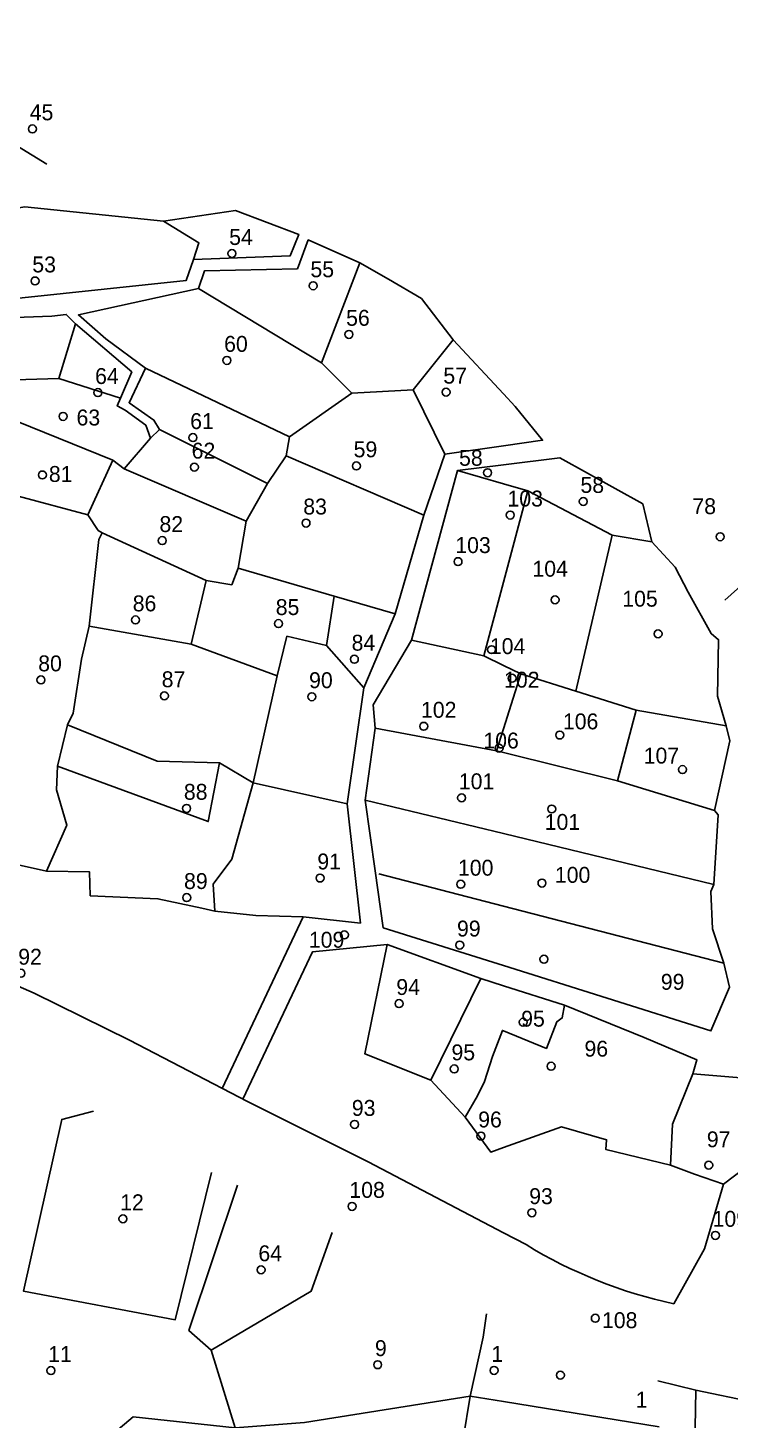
# Model space of a CAD drawing. Extents: x 176571 to 180224, y 250857 to 253450.
# Drawn here: x 177680.3 to 177857, y 251930.3 to 252280.5 of the extents above; entities that cross this region are included whole.
import ezdxf
from ezdxf.enums import TextEntityAlignment as Align

# ---------------------------------------------------------------- set-up
doc = ezdxf.new("R2010")
doc.units = 0
for name, color, linetype in [('1602', 240, 'Continuous'), ('1603', 240, 'Continuous'), ('A_POINTS', 252, 'Continuous')]:
    doc.layers.add(name, color=color, linetype=linetype)
doc.styles.add('HEBTXT', font='hebtxt.shx')

# ---------------------------------------------------------------- blocks, each defined once
blk = doc.blocks.new('1603')
at = {"layer": 'A_POINTS'}
blk.add_circle((0, 0), 0.25, dxfattribs=at)
at = {"style": 'HEBTXT'}
blk.add_attdef('PARCEL_NUM', text='', height=2, dxfattribs=at).set_placement((0, 1), align=Align.CENTER)
at = {"style": 'HEBTXT', "flags": 1}
blk.add_attdef('LOT_NUM', text='', height=2, dxfattribs=at).set_placement((0, -2.5), align=Align.CENTER)

msp = doc.modelspace()

# ---------------------------------------------------------------- linework, layer by layer
at = {"layer": '1602'}
for points in [[(177572.71, 252285.86), (177593.98, 252274.46), (177601.44, 252268.75), (177628.3, 252260.47), (177643.85, 252256.71), (177652.74, 252268.11), (177657.52, 252262.99), (177668.69, 252256.21), (177685.1, 252246.27)], [(177652.1, 252231.08), (177643.76, 252208.93), (177689.17, 252213.73), (177720.14, 252217), (177721.96, 252222.28), (177746.32, 252223.2), (177748.46, 252228.59), (177732.51, 252234.57), (177714.39, 252231.91), (177679.51, 252235.48), (177652.1, 252231.08)], [(177714.39, 252231.91), (177723.33, 252226.49), (177721.96, 252222.28)], [(177658.52, 252206.98), (177686.35, 252207.98), (177689.96, 252208.45), (177692.26, 252206.09), (177706.43, 252194.01), (177703.64, 252187.43), (177702.8, 252185.45), (177704.77, 252184.36), (177710.01, 252180.58), (177711.17, 252177.35), (177713.38, 252179.53), (177712, 252181.87), (177705.76, 252186.26), (177709.87, 252194.92), (177699.89, 252202.35), (177693.02, 252208.33), (177723.22, 252215), (177724.76, 252219.46), (177748.11, 252219.95), (177750.86, 252227.19), (177763.86, 252221.4), (177771.04, 252217.32), (177779.33, 252212.48), (177787.32, 252202.1), (177800, 252188.47)], [(177763.86, 252221.4), (177754.15, 252196.24)], [(177709.87, 252194.92), (177746.11, 252177.66), (177761.8, 252188.64), (177754.15, 252196.24), (177723.22, 252215)], [(177628.79, 252204.45), (177632.16, 252192.38), (177636.65, 252190.7), (177674.26, 252191.96), (177688.09, 252192.37), (177692.26, 252206.09)], [(177787.32, 252202.1), (177777.25, 252189.53), (177761.8, 252188.64)], [(177703.64, 252187.43), (177688.09, 252192.37)], [(177785.19, 252173.32), (177777.25, 252189.53)], [(177800, 252188.47), (177802.92, 252185.33), (177809.81, 252176.81), (177800, 252175.42)], [(177640.17, 252080.36), (177650.65, 252081.29), (177663.06, 252077.48), (177675.55, 252070.51), (177685, 252068.42), (177690.11, 252079.98), (177687.47, 252088.89), (177687.76, 252094.81), (177690.31, 252105.2), (177691.66, 252108.17), (177693.79, 252121.73), (177695.72, 252130), (177698.18, 252151.83), (177698.98, 252153.55), (177697.98, 252154.14), (177695.42, 252158.06), (177701.69, 252171.8), (177670.76, 252184.33)], [(177711.17, 252177.35), (177704.57, 252169.62), (177701.69, 252171.8)], [(177746.11, 252177.66), (177745.3, 252172.85), (177740.58, 252165.93), (177713.38, 252179.53)], [(177800, 252175.42), (177785.19, 252173.32), (177779.91, 252157.95), (177772.76, 252133.11), (177764.85, 252114.56), (177760.66, 252085.39), (177763.98, 252055.34), (177749.6, 252056.9), (177729.18, 252013.78)], [(177779.91, 252157.95), (177745.3, 252172.85)], [(177800, 252170.63), (177788.45, 252169.21), (177776.85, 252126.55), (177767.21, 252110.22), (177767.69, 252104.4), (177765.18, 252086.29), (177767.65, 252068.46), (177769.74, 252054.19), (177800, 252044.65)], [(177814.17, 252172.37), (177800, 252170.63)], [(177800, 252044.65), (177852.18, 252028.21), (177856.85, 252039.25), (177855.41, 252045.31), (177852.57, 252053.91), (177852.14, 252063.27), (177852.94, 252065.09), (177854.02, 252082.59), (177853.1, 252083.65), (177856.96, 252101.23), (177856.04, 252104.99), (177853.86, 252112.41), (177854.12, 252126.62), (177852.2, 252128.19), (177846.46, 252138.59), (177843.18, 252144.87), (177837.29, 252151.25), (177835.03, 252160.81), (177814.17, 252172.37)], [(177740.58, 252165.93), (177735.2, 252156.49), (177704.57, 252169.62)], [(177800, 252165.84), (177788.45, 252169.21)], [(177695.42, 252158.06), (177677.86, 252162.74), (177667.25, 252166.21)], [(177837.29, 252151.25), (177827.35, 252152.92), (177806.13, 252164.05), (177800, 252165.84)], [(177806.13, 252164.05), (177800, 252141.11)], [(177735.2, 252156.49), (177733.24, 252144.65), (177731.62, 252140.48), (177725.16, 252141.53), (177698.98, 252153.55)], [(177827.35, 252152.92), (177818.18, 252113.66)], [(177862.04, 252152.34), (177860.45, 252140.86), (177855.69, 252136.54)], [(177772.76, 252133.11), (177757.41, 252137.55), (177733.24, 252144.65)], [(177725.16, 252141.53), (177721.39, 252125.55), (177695.72, 252130)], [(177800, 252141.11), (177795.06, 252122.61)], [(177757.41, 252137.55), (177755.46, 252125.19)], [(177743.07, 252117.52), (177721.39, 252125.55)], [(177764.85, 252114.56), (177755.46, 252125.19), (177745.48, 252127.5), (177743.07, 252117.52), (177736.95, 252090.66), (177731.63, 252071.45), (177726.96, 252065.13), (177727.35, 252058.38)], [(177800, 252120.18), (177795.06, 252122.61), (177776.85, 252126.55)], [(177856.04, 252104.99), (177833.37, 252108.95), (177818.18, 252113.66), (177804.35, 252118.03), (177800, 252120.18)], [(177804.35, 252118.03), (177800, 252104.19)], [(177833.37, 252108.95), (177828.68, 252091.15)], [(177687.76, 252094.81), (177725.7, 252080.9), (177728.5, 252095.65), (177712.84, 252096.08), (177690.31, 252105.2)], [(177800, 252098.24), (177798.26, 252098.67), (177767.69, 252104.4)], [(177800, 252104.19), (177798.26, 252098.67)], [(177853.1, 252083.65), (177828.68, 252091.15), (177800, 252098.24)], [(177760.66, 252085.39), (177736.95, 252090.66), (177728.5, 252095.65)], [(177800, 252077.88), (177765.18, 252086.29)], [(177852.94, 252065.09), (177800, 252077.88)], [(177685, 252068.42), (177695.82, 252068.21), (177695.98, 252062.21), (177713.03, 252061.47), (177724.07, 252059.12), (177727.35, 252058.38), (177737.67, 252057.27), (177749.6, 252056.9)], [(177800, 252059.61), (177768.58, 252067.73)], [(177855.41, 252045.31), (177800, 252059.61)], [(177734.4, 252011.07), (177751.93, 252048.13), (177770.7, 252050), (177794.32, 252041.38), (177800, 252039.58)], [(177770.7, 252050), (177765.1, 252022.43), (177781.72, 252015.81), (177790.37, 252006.5), (177796.78, 251997.75), (177800, 251998.91)], [(177794.32, 252041.38), (177781.72, 252015.81)], [(177800, 252039.58), (177815.31, 252034.74), (177835.41, 252026.57), (177848.66, 252020.94), (177847.61, 252017.44), (177858.7, 252016.52), (177863.73, 252015.24), (177860.91, 251993.84), (177855.34, 251989.65), (177850.55, 251973.43), (177842.85, 251959.57)], [(177815.31, 252034.74), (177814.75, 252031.51), (177813.37, 252030.54), (177810.77, 252023.82), (177800, 252028.22)], [(177800, 252028.22), (177799.71, 252028.34), (177797.21, 252021.8), (177795.23, 252015.53), (177793.44, 252011.9), (177790.37, 252006.5)], [(177847.61, 252017.44), (177842.53, 252004.75), (177842.03, 251994.43)], [(177696.83, 252008.04), (177688.81, 252005.95), (177679.23, 251962.76), (177717.4, 251955.58), (177726.52, 251992.62)], [(177800, 251998.91), (177814.55, 252004.13), (177825.94, 252000.84), (177825.72, 251998.42), (177842.03, 251994.43), (177848.04, 251992.21), (177855.34, 251989.65)], [(177733.05, 251989.39), (177720.8, 251952.88), (177726.38, 251947.93), (177751.61, 251962.75), (177756.85, 251977.48)], [(177795.74, 251957.1), (177794.87, 251951.19), (177791.59, 251936.36), (177788.09, 251914.86), (177784.17, 251901.74), (177779.59, 251893.11), (177774.37, 251875.36), (177795.77, 251869.43)], [(177726.38, 251947.93), (177732.48, 251928.42), (177729.11, 251919.32), (177720.59, 251916.24), (177695.76, 251874.3)], [(177838.79, 251940.24), (177848.42, 251937.84), (177891.9, 251928.83), (177936.85, 251920.27), (177940.24, 251919.24), (177949.07, 251917.88), (177959.01, 251919.13), (177994.15, 251925.14), (178003.91, 251927.44), (178017.01, 251929.58), (178030.39, 251929.44), (178048.27, 251927.73), (178055.48, 251926.79), (178061.65, 251925.97), (178088.41, 251922.84), (178113.85, 251919.46), (178121.05, 251918.96), (178148.15, 251914.38), (178154.21, 251914.02), (178167.57, 251912.61), (178174.38, 251912.6), (178226.04, 251914.24), (178284.34, 251918.14)], [(177800, 251935), (177791.59, 251936.36), (177749.93, 251929.7), (177732.48, 251928.42), (177706.77, 251931.17), (177701.9, 251927.06), (177694.27, 251892.77), (177680.53, 251879.55)], [(177848.42, 251937.84), (177847.77, 251904.66), (177852.43, 251882.16), (177852.49, 251875.53), (177853.64, 251869.77), (177852.89, 251856.38), (177852.19, 251846.55), (177853.13, 251832.2), (177854.12, 251822.4), (177852.59, 251795.39), (177842.62, 251781.37), (177839.27, 251763.74), (177840.48, 251754.73), (177835.9, 251726.16), (177829.62, 251690.83), (177823.39, 251677.33)], [(177839.18, 251928.67), (177800, 251935)]]:
    msp.add_lwpolyline(points, dxfattribs=at)
for points in [[(177800, 251977.45), (177765.97, 251995.28), (177741.97, 252007.29), (177735.57, 252010.46), (177705.86, 252025.88), (177681.89, 252037.72), (177672.97, 252041.54, 0.039874)], [(177842.85, 251959.57, -0.084555), (177805.65, 251974.49), (177800, 251977.45)]]:
    msp.add_lwpolyline(points, format="xyb", dxfattribs=at)

# ---------------------------------------------------------------- block references
at = {"layer": '1603'}
ref = msp.add_blockref('1603', (177681.45, 252255.13), dxfattribs=dict(at, xscale=4, yscale=4, zscale=4))
ref.add_attrib('PARCEL_NUM', '45', (177680.76, 252257.29), dxfattribs={"layer": '0', "height": 4, "style": 'HEBTXT'})
ref = msp.add_blockref('1603', (177731.64, 252223.78), dxfattribs=dict(at, xscale=4, yscale=4, zscale=4))
ref.add_attrib('PARCEL_NUM', '54', (177730.95, 252225.93), dxfattribs={"layer": '0', "height": 4, "style": 'HEBTXT'})
ref = msp.add_blockref('1603', (177682.1, 252216.87), dxfattribs=dict(at, xscale=4, yscale=4, zscale=4))
ref.add_attrib('PARCEL_NUM', '53', (177681.41, 252219.03), dxfattribs={"layer": '0', "height": 4, "style": 'HEBTXT'})
ref = msp.add_blockref('1603', (177752.09, 252215.66), dxfattribs=dict(at, xscale=4, yscale=4, zscale=4))
ref.add_attrib('PARCEL_NUM', '55', (177751.4, 252217.81), dxfattribs={"layer": '0', "height": 4, "style": 'HEBTXT'})
ref = msp.add_blockref('1603', (177761.08, 252203.44), dxfattribs=dict(at, xscale=4, yscale=4, zscale=4))
ref.add_attrib('PARCEL_NUM', '56', (177760.38, 252205.6), dxfattribs={"layer": '0', "height": 4, "style": 'HEBTXT'})
ref = msp.add_blockref('1603', (177730.37, 252196.9), dxfattribs=dict(at, xscale=4, yscale=4, zscale=4))
ref.add_attrib('PARCEL_NUM', '60', (177729.68, 252199.05), dxfattribs={"layer": '0', "height": 4, "style": 'HEBTXT'})
ref = msp.add_blockref('1603', (177697.91, 252188.8), dxfattribs=dict(at, xscale=4, yscale=4, zscale=4))
ref.add_attrib('PARCEL_NUM', '64', (177697.21, 252190.96), dxfattribs={"layer": '0', "height": 4, "style": 'HEBTXT'})
ref = msp.add_blockref('1603', (177785.53, 252188.9), dxfattribs=dict(at, xscale=4, yscale=4, zscale=4))
ref.add_attrib('PARCEL_NUM', '57', (177784.84, 252191.05), dxfattribs={"layer": '0', "height": 4, "style": 'HEBTXT'})
ref = msp.add_blockref('1603', (177689.17, 252182.81), dxfattribs=dict(at, xscale=4, yscale=4, zscale=4))
ref.add_attrib('PARCEL_NUM', '63', (177692.54, 252180.53), dxfattribs={"layer": '0', "height": 4, "style": 'HEBTXT'})
ref = msp.add_blockref('1603', (177721.84, 252177.47), dxfattribs=dict(at, xscale=4, yscale=4, zscale=4))
ref.add_attrib('PARCEL_NUM', '61', (177721.14, 252179.62), dxfattribs={"layer": '0', "height": 4, "style": 'HEBTXT'})
ref = msp.add_blockref('1603', (177722.2, 252170.04), dxfattribs=dict(at, xscale=4, yscale=4, zscale=4))
ref.add_attrib('PARCEL_NUM', '62', (177721.51, 252172.19), dxfattribs={"layer": '0', "height": 4, "style": 'HEBTXT'})
ref = msp.add_blockref('1603', (177762.96, 252170.36), dxfattribs=dict(at, xscale=4, yscale=4, zscale=4))
ref.add_attrib('PARCEL_NUM', '59', (177762.27, 252172.52), dxfattribs={"layer": '0', "height": 4, "style": 'HEBTXT'})
ref = msp.add_blockref('1603', (177795.99, 252168.64), dxfattribs=dict(at, xscale=4, yscale=4, zscale=4))
ref.add_attrib('PARCEL_NUM', '58', (177788.8, 252170.38), dxfattribs={"layer": '0', "height": 4, "style": 'HEBTXT'})
ref = msp.add_blockref('1603', (177683.95, 252168.07), dxfattribs=dict(at, xscale=4, yscale=4, zscale=4))
ref.add_attrib('PARCEL_NUM', '81', (177685.58, 252166.32), dxfattribs={"layer": '0', "height": 4, "style": 'HEBTXT'})
ref = msp.add_blockref('1603', (177820.05, 252161.4), dxfattribs=dict(at, xscale=4, yscale=4, zscale=4))
ref.add_attrib('PARCEL_NUM', '58', (177819.35, 252163.56), dxfattribs={"layer": '0', "height": 4, "style": 'HEBTXT'})
ref = msp.add_blockref('1603', (177801.67, 252157.98), dxfattribs=dict(at, xscale=4, yscale=4, zscale=4))
ref.add_attrib('PARCEL_NUM', '103', (177800.98, 252160.14), dxfattribs={"layer": '0', "height": 4, "style": 'HEBTXT'})
ref = msp.add_blockref('1603', (177750.29, 252155.98), dxfattribs=dict(at, xscale=4, yscale=4, zscale=4))
ref.add_attrib('PARCEL_NUM', '83', (177749.6, 252158.13), dxfattribs={"layer": '0', "height": 4, "style": 'HEBTXT'})
ref = msp.add_blockref('1603', (177854.51, 252152.54), dxfattribs=dict(at, xscale=4, yscale=4, zscale=4))
ref.add_attrib('PARCEL_NUM', '78', (177847.51, 252158.22), dxfattribs={"layer": '0', "height": 4, "style": 'HEBTXT'})
ref = msp.add_blockref('1603', (177714.1, 252151.56), dxfattribs=dict(at, xscale=4, yscale=4, zscale=4))
ref.add_attrib('PARCEL_NUM', '82', (177713.41, 252153.72), dxfattribs={"layer": '0', "height": 4, "style": 'HEBTXT'})
ref = msp.add_blockref('1603', (177788.54, 252146.27), dxfattribs=dict(at, xscale=4, yscale=4, zscale=4))
ref.add_attrib('PARCEL_NUM', '103', (177787.85, 252148.43), dxfattribs={"layer": '0', "height": 4, "style": 'HEBTXT'})
ref = msp.add_blockref('1603', (177812.97, 252136.66), dxfattribs=dict(at, xscale=4, yscale=4, zscale=4))
ref.add_attrib('PARCEL_NUM', '104', (177807.26, 252142.49), dxfattribs={"layer": '0', "height": 4, "style": 'HEBTXT'})
ref = msp.add_blockref('1603', (177838.88, 252128.11), dxfattribs=dict(at, xscale=4, yscale=4, zscale=4))
ref.add_attrib('PARCEL_NUM', '105', (177829.87, 252134.95), dxfattribs={"layer": '0', "height": 4, "style": 'HEBTXT'})
ref = msp.add_blockref('1603', (177707.38, 252131.62), dxfattribs=dict(at, xscale=4, yscale=4, zscale=4))
ref.add_attrib('PARCEL_NUM', '86', (177706.68, 252133.77), dxfattribs={"layer": '0', "height": 4, "style": 'HEBTXT'})
ref = msp.add_blockref('1603', (177743.36, 252130.68), dxfattribs=dict(at, xscale=4, yscale=4, zscale=4))
ref.add_attrib('PARCEL_NUM', '85', (177742.67, 252132.84), dxfattribs={"layer": '0', "height": 4, "style": 'HEBTXT'})
ref = msp.add_blockref('1603', (177762.45, 252121.73), dxfattribs=dict(at, xscale=4, yscale=4, zscale=4))
ref.add_attrib('PARCEL_NUM', '84', (177761.76, 252123.88), dxfattribs={"layer": '0', "height": 4, "style": 'HEBTXT'})
ref = msp.add_blockref('1603', (177796.99, 252124.13), dxfattribs=dict(at, xscale=4, yscale=4, zscale=4))
ref.add_attrib('PARCEL_NUM', '104', (177796.55, 252123.02), dxfattribs={"layer": '0', "height": 4, "style": 'HEBTXT'})
ref = msp.add_blockref('1603', (177683.59, 252116.52), dxfattribs=dict(at, xscale=4, yscale=4, zscale=4))
ref.add_attrib('PARCEL_NUM', '80', (177682.9, 252118.68), dxfattribs={"layer": '0', "height": 4, "style": 'HEBTXT'})
ref = msp.add_blockref('1603', (177714.66, 252112.52), dxfattribs=dict(at, xscale=4, yscale=4, zscale=4))
ref.add_attrib('PARCEL_NUM', '87', (177713.97, 252114.68), dxfattribs={"layer": '0', "height": 4, "style": 'HEBTXT'})
ref = msp.add_blockref('1603', (177751.75, 252112.29), dxfattribs=dict(at, xscale=4, yscale=4, zscale=4))
ref.add_attrib('PARCEL_NUM', '90', (177751.06, 252114.45), dxfattribs={"layer": '0', "height": 4, "style": 'HEBTXT'})
ref = msp.add_blockref('1603', (177802.14, 252116.93), dxfattribs=dict(at, xscale=4, yscale=4, zscale=4))
ref.add_attrib('PARCEL_NUM', '102', (177800.12, 252114.58), dxfattribs={"layer": '0', "height": 4, "style": 'HEBTXT'})
ref = msp.add_blockref('1603', (177779.91, 252104.85), dxfattribs=dict(at, xscale=4, yscale=4, zscale=4))
ref.add_attrib('PARCEL_NUM', '102', (177779.22, 252107), dxfattribs={"layer": '0', "height": 4, "style": 'HEBTXT'})
ref = msp.add_blockref('1603', (177814.15, 252102.66), dxfattribs=dict(at, xscale=4, yscale=4, zscale=4))
ref.add_attrib('PARCEL_NUM', '106', (177814.93, 252104.09), dxfattribs={"layer": '0', "height": 4, "style": 'HEBTXT'})
ref = msp.add_blockref('1603', (177798.88, 252099.35), dxfattribs=dict(at, xscale=4, yscale=4, zscale=4))
ref.add_attrib('PARCEL_NUM', '106', (177794.91, 252099.27), dxfattribs={"layer": '0', "height": 4, "style": 'HEBTXT'})
ref = msp.add_blockref('1603', (177845.03, 252093.98), dxfattribs=dict(at, xscale=4, yscale=4, zscale=4))
ref.add_attrib('PARCEL_NUM', '107', (177835.26, 252095.48), dxfattribs={"layer": '0', "height": 4, "style": 'HEBTXT'})
ref = msp.add_blockref('1603', (177789.44, 252086.86), dxfattribs=dict(at, xscale=4, yscale=4, zscale=4))
ref.add_attrib('PARCEL_NUM', '101', (177788.74, 252089.02), dxfattribs={"layer": '0', "height": 4, "style": 'HEBTXT'})
ref = msp.add_blockref('1603', (177720.24, 252084.21), dxfattribs=dict(at, xscale=4, yscale=4, zscale=4))
ref.add_attrib('PARCEL_NUM', '88', (177719.55, 252086.37), dxfattribs={"layer": '0', "height": 4, "style": 'HEBTXT'})
ref = msp.add_blockref('1603', (177812.13, 252084.05), dxfattribs=dict(at, xscale=4, yscale=4, zscale=4))
ref.add_attrib('PARCEL_NUM', '101', (177810.35, 252078.8), dxfattribs={"layer": '0', "height": 4, "style": 'HEBTXT'})
ref = msp.add_blockref('1603', (177753.82, 252066.69), dxfattribs=dict(at, xscale=4, yscale=4, zscale=4))
ref.add_attrib('PARCEL_NUM', '91', (177753.13, 252068.85), dxfattribs={"layer": '0', "height": 4, "style": 'HEBTXT'})
ref = msp.add_blockref('1603', (177789.22, 252065.13), dxfattribs=dict(at, xscale=4, yscale=4, zscale=4))
ref.add_attrib('PARCEL_NUM', '100', (177788.52, 252067.28), dxfattribs={"layer": '0', "height": 4, "style": 'HEBTXT'})
ref = msp.add_blockref('1603', (177809.67, 252065.43), dxfattribs=dict(at, xscale=4, yscale=4, zscale=4))
ref.add_attrib('PARCEL_NUM', '100', (177812.91, 252065.48), dxfattribs={"layer": '0', "height": 4, "style": 'HEBTXT'})
ref = msp.add_blockref('1603', (177720.28, 252061.76), dxfattribs=dict(at, xscale=4, yscale=4, zscale=4))
ref.add_attrib('PARCEL_NUM', '89', (177719.59, 252063.92), dxfattribs={"layer": '0', "height": 4, "style": 'HEBTXT'})
ref = msp.add_blockref('1603', (177788.98, 252049.81), dxfattribs=dict(at, xscale=4, yscale=4, zscale=4))
ref.add_attrib('PARCEL_NUM', '99', (177788.28, 252051.97), dxfattribs={"layer": '0', "height": 4, "style": 'HEBTXT'})
ref = msp.add_blockref('1603', (177759.94, 252052.39), dxfattribs=dict(at, xscale=4, yscale=4, zscale=4))
ref.add_attrib('PARCEL_NUM', '109', (177751, 252049.16), dxfattribs={"layer": '0', "height": 4, "style": 'HEBTXT'})
ref = msp.add_blockref('1603', (177678.56, 252042.74), dxfattribs=dict(at, xscale=4, yscale=4, zscale=4))
ref.add_attrib('PARCEL_NUM', '92', (177677.87, 252044.89), dxfattribs={"layer": '0', "height": 4, "style": 'HEBTXT'})
ref = msp.add_blockref('1603', (177810.15, 252046.27), dxfattribs=dict(at, xscale=4, yscale=4, zscale=4))
ref.add_attrib('PARCEL_NUM', '99', (177839.57, 252038.58), dxfattribs={"layer": '0', "height": 4, "style": 'HEBTXT'})
ref = msp.add_blockref('1603', (177773.7, 252035.11), dxfattribs=dict(at, xscale=4, yscale=4, zscale=4))
ref.add_attrib('PARCEL_NUM', '94', (177773.01, 252037.27), dxfattribs={"layer": '0', "height": 4, "style": 'HEBTXT'})
ref = msp.add_blockref('1603', (177804.93, 252030.42), dxfattribs=dict(at, xscale=4, yscale=4, zscale=4))
ref.add_attrib('PARCEL_NUM', '95', (177804.43, 252029.3), dxfattribs={"layer": '0', "height": 4, "style": 'HEBTXT'})
ref = msp.add_blockref('1603', (177787.58, 252018.67), dxfattribs=dict(at, xscale=4, yscale=4, zscale=4))
ref.add_attrib('PARCEL_NUM', '95', (177786.89, 252020.83), dxfattribs={"layer": '0', "height": 4, "style": 'HEBTXT'})
ref = msp.add_blockref('1603', (177811.97, 252019.34), dxfattribs=dict(at, xscale=4, yscale=4, zscale=4))
ref.add_attrib('PARCEL_NUM', '96', (177820.36, 252021.76), dxfattribs={"layer": '0', "height": 4, "style": 'HEBTXT'})
ref = msp.add_blockref('1603', (177762.52, 252004.7), dxfattribs=dict(at, xscale=4, yscale=4, zscale=4))
ref.add_attrib('PARCEL_NUM', '93', (177761.82, 252006.86), dxfattribs={"layer": '0', "height": 4, "style": 'HEBTXT'})
ref = msp.add_blockref('1603', (177794.3, 252001.79), dxfattribs=dict(at, xscale=4, yscale=4, zscale=4))
ref.add_attrib('PARCEL_NUM', '96', (177793.61, 252003.95), dxfattribs={"layer": '0', "height": 4, "style": 'HEBTXT'})
ref = msp.add_blockref('1603', (177851.62, 251994.46), dxfattribs=dict(at, xscale=4, yscale=4, zscale=4))
ref.add_attrib('PARCEL_NUM', '97', (177851.15, 251998.96), dxfattribs={"layer": '0', "height": 4, "style": 'HEBTXT'})
ref = msp.add_blockref('1603', (177761.89, 251984.08), dxfattribs=dict(at, xscale=4, yscale=4, zscale=4))
ref.add_attrib('PARCEL_NUM', '108', (177761.2, 251986.24), dxfattribs={"layer": '0', "height": 4, "style": 'HEBTXT'})
ref = msp.add_blockref('1603', (177807.14, 251982.5), dxfattribs=dict(at, xscale=4, yscale=4, zscale=4))
ref.add_attrib('PARCEL_NUM', '93', (177806.45, 251984.66), dxfattribs={"layer": '0', "height": 4, "style": 'HEBTXT'})
ref = msp.add_blockref('1603', (177704.22, 251980.96), dxfattribs=dict(at, xscale=4, yscale=4, zscale=4))
ref.add_attrib('PARCEL_NUM', '12', (177703.52, 251983.12), dxfattribs={"layer": '0', "height": 4, "style": 'HEBTXT'})
ref = msp.add_blockref('1603', (177853.3, 251976.8), dxfattribs=dict(at, xscale=4, yscale=4, zscale=4))
ref.add_attrib('PARCEL_NUM', '109', (177852.6, 251978.96), dxfattribs={"layer": '0', "height": 4, "style": 'HEBTXT'})
ref = msp.add_blockref('1603', (177738.99, 251968.13), dxfattribs=dict(at, xscale=4, yscale=4, zscale=4))
ref.add_attrib('PARCEL_NUM', '64', (177738.3, 251970.29), dxfattribs={"layer": '0', "height": 4, "style": 'HEBTXT'})
ref = msp.add_blockref('1603', (177823.09, 251955.95), dxfattribs=dict(at, xscale=4, yscale=4, zscale=4))
ref.add_attrib('PARCEL_NUM', '108', (177824.76, 251953.46), dxfattribs={"layer": '0', "height": 4, "style": 'HEBTXT'})
ref = msp.add_blockref('1603', (177768.32, 251944.27), dxfattribs=dict(at, xscale=4, yscale=4, zscale=4))
ref.add_attrib('PARCEL_NUM', '9', (177767.63, 251946.43), dxfattribs={"layer": '0', "height": 4, "style": 'HEBTXT'})
ref = msp.add_blockref('1603', (177686.09, 251942.8), dxfattribs=dict(at, xscale=4, yscale=4, zscale=4))
ref.add_attrib('PARCEL_NUM', '11', (177685.4, 251944.95), dxfattribs={"layer": '0', "height": 4, "style": 'HEBTXT'})
ref = msp.add_blockref('1603', (177797.62, 251942.82), dxfattribs=dict(at, xscale=4, yscale=4, zscale=4))
ref.add_attrib('PARCEL_NUM', '1', (177796.93, 251944.98), dxfattribs={"layer": '0', "height": 4, "style": 'HEBTXT'})
ref = msp.add_blockref('1603', (177814.3, 251941.64), dxfattribs=dict(at, xscale=4, yscale=4, zscale=4))
ref.add_attrib('PARCEL_NUM', '1', (177833.24, 251933.47), dxfattribs={"layer": '0', "height": 4, "style": 'HEBTXT'})

doc.saveas('drawing.dxf')
